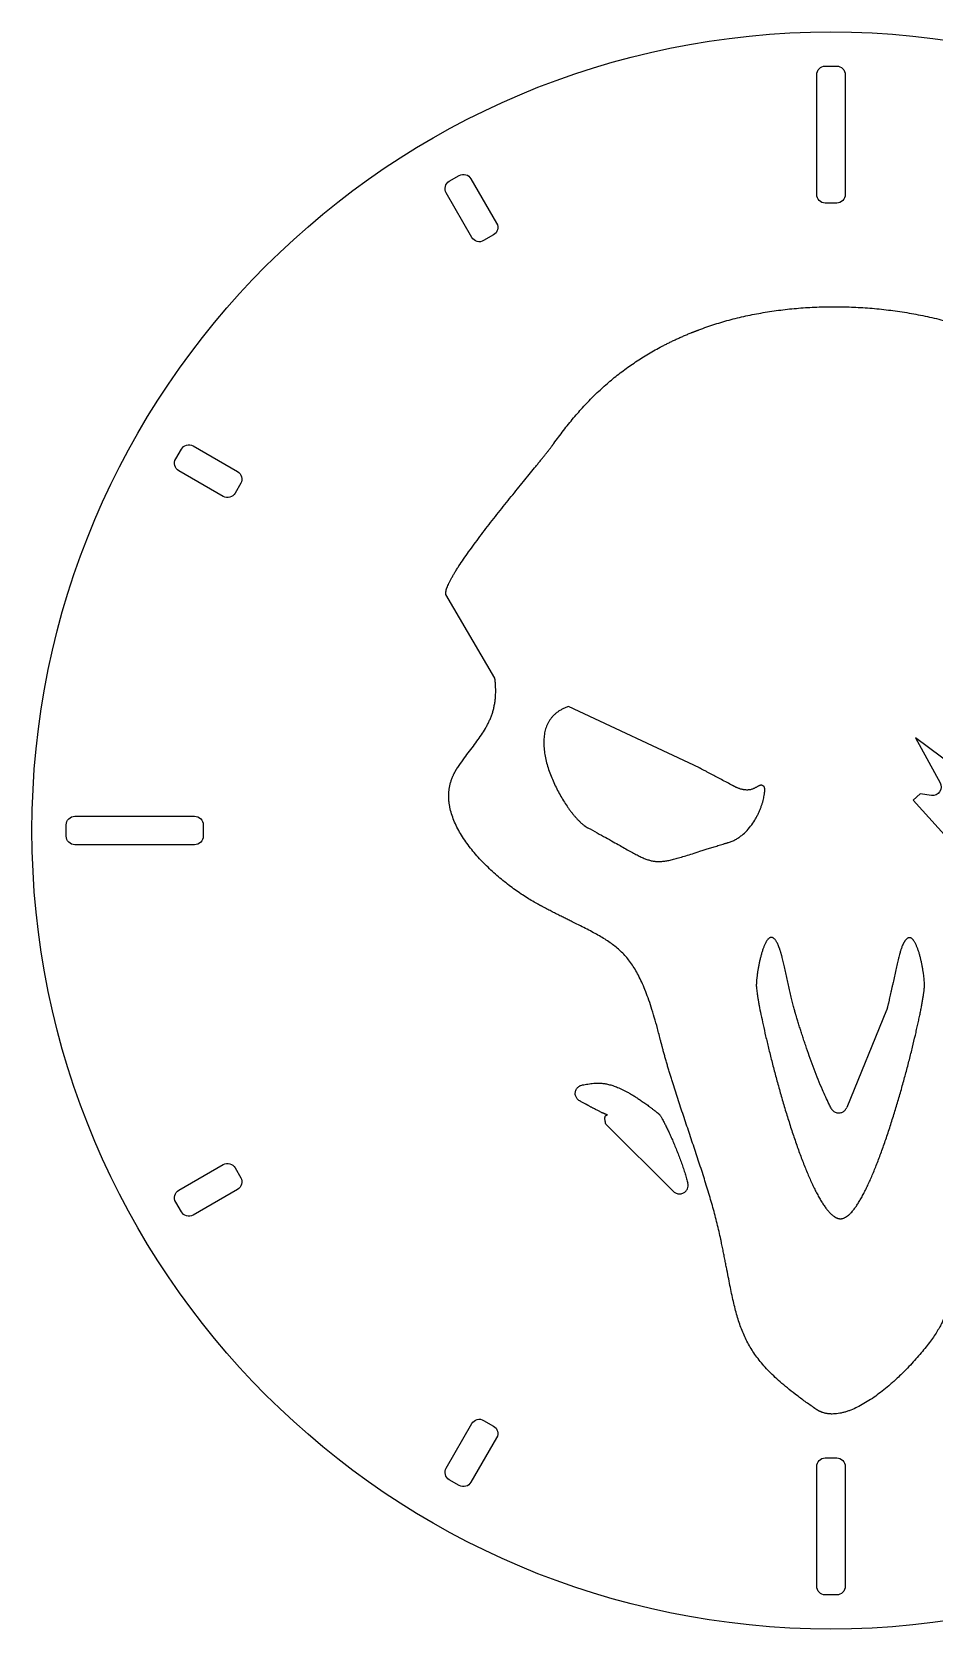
# Model space of a CAD drawing. Header units: millimetres. Extents: x -140 to 140, y -140 to 140.
# Drawn here: x -140 to 18.1, y -140 to 140 of the extents above; entities that cross this region are included whole.
import ezdxf

# ---------------------------------------------------------------- set-up
doc = ezdxf.new("R2010")
doc.units = ezdxf.units.MM

msp = doc.modelspace()

# ---------------------------------------------------------------- linework, layer by layer
for p, q in [((-58.89, 26.73), (-67.49, 41.35)), ((-23.03, 10.97), (-46.01, 21.72)), ((9.75, -31.48), (2.75, -48.58)), ((-27.59, -63.28), (-39.43, -51.5))]:
    msp.add_line(p, q)
for points in [[(-2.5, 132.5, -0.414214), (-1, 134), (1, 134, -0.414214), (2.5, 132.5), (2.5, 111.5, -0.414214), (1, 110), (-1, 110, -0.414214), (-2.5, 111.5)], [(-65.13, 114.82, -0.414214), (-63.08, 114.27), (-58.58, 106.47, -0.414214), (-59.13, 104.42), (-60.87, 103.42, -0.414214), (-62.92, 103.97), (-67.42, 111.77, -0.414214), (-66.87, 113.82)], [(-104.42, 59.13, -0.414214), (-106.47, 58.58), (-114.27, 63.08, -0.414214), (-114.82, 65.13), (-113.82, 66.87, -0.414214), (-111.77, 67.42), (-103.97, 62.92, -0.414214), (-103.42, 60.87)], [(-111.5, 2.5, -0.414214), (-110, 1), (-110, -1, -0.414214), (-111.5, -2.5), (-132.5, -2.5, -0.414214), (-134, -1), (-134, 1, -0.414214), (-132.5, 2.5)], [(-114.82, -65.13, -0.414214), (-114.27, -63.08), (-106.47, -58.58, -0.414214), (-104.42, -59.13), (-103.42, -60.87, -0.414214), (-103.97, -62.92), (-111.77, -67.42, -0.414214), (-113.82, -66.87)], [(-66.87, -113.82, -0.414214), (-67.42, -111.77), (-62.92, -103.97, -0.414214), (-60.87, -103.42), (-59.13, -104.42, -0.414214), (-58.58, -106.47), (-63.08, -114.27, -0.414214), (-65.13, -114.82)], [(1, -110, -0.414214), (2.5, -111.5), (2.5, -132.5, -0.414214), (1, -134), (-1, -134, -0.414214), (-2.5, -132.5), (-2.5, -111.5, -0.414214), (-1, -110)]]:
    msp.add_lwpolyline(points, format="xyb", close=True)
msp.add_lwpolyline([(23.95, 9.46), (14.79, 16.25), (19.12, 8.37, -0.616612), (17.6, 6.16), (15.62, 6.43), (14.38, 5.29), (29.75, -11.69), (30.69, -10.84)], format="xyb")
msp.add_circle((0, 0), 140)
for points, knots in [([(-23.14, 87.78), (-22.22, 88.12), (-20.36, 88.78), (-17.49, 89.61), (-14.54, 90.31), (-11.51, 90.88), (-8.41, 91.32), (-5.27, 91.63), (-2.07, 91.81), (1.15, 91.85), (4.39, 91.76), (7.63, 91.53), (10.87, 91.17), (14.1, 90.67), (17.29, 90.03), (20.45, 89.26), (23.55, 88.34), (26.59, 87.29), (29.07, 86.29), (31, 85.43), (32.43, 84.74), (33.83, 84.02), (35.2, 83.26), (36.55, 82.47), (37.87, 81.65), (39.16, 80.78), (40.2, 80.03), (41.02, 79.41), (41.63, 78.94), (42.23, 78.46), (42.82, 77.97), (43.4, 77.47), (43.87, 77.05), (44.25, 76.7), (44.53, 76.44), (44.8, 76.18), (45.08, 75.92), (45.35, 75.65), (45.62, 75.38), (45.84, 75.15), (46.02, 74.97), (46.15, 74.83), (46.28, 74.7), (46.41, 74.56), (46.52, 74.44), (46.6, 74.35), (46.67, 74.28), (46.73, 74.21), (46.8, 74.14), (46.86, 74.07), (46.91, 74.01), (46.96, 73.96), (46.99, 73.93), (47.02, 73.89), (47.05, 73.86), (47.08, 73.83), (47.1, 73.81), (47.12, 73.79), (47.13, 73.77), (47.14, 73.76), (47.15, 73.75), (47.15, 73.74), (47.16, 73.74), (47.17, 73.73), (47.17, 73.73), (47.17, 73.72), (47.17, 73.72), (47.18, 73.72), (47.18, 73.72), (47.18, 73.72), (47.18, 73.72), (47.18, 73.72)], [-7.561622, -7.561622, -7.561622, -7.561622, -7.268916, -6.97054, -6.666881, -6.358397, -6.045606, -5.729066, -5.409366, -5.087115, -4.762931, -4.437429, -4.111219, -3.784889, -3.458999, -3.13407, -2.810576, -2.488927, -2.169462, -2.010617, -1.852403, -1.694836, -1.537923, -1.381665, -1.226051, -1.071064, -0.916677, -0.839695, -0.762847, -0.686127, -0.609529, -0.533044, -0.456664, -0.41851, -0.380378, -0.342268, -0.304178, -0.266106, -0.228052, -0.190013, -0.171, -0.151989, -0.132981, -0.113977, -0.094975, -0.085475, -0.075976, -0.066477, -0.056979, -0.047481, -0.037984, -0.033235, -0.028487, -0.023739, -0.018991, -0.014243, -0.011869, -0.009495, -0.007121, -0.005934, -0.004747, -0.00356, -0.002373, -0.00178, -0.001186, -0.00089, -0.000593, -0.000296, -0.000148, -0.000074, 0, 0, 0, 0]), ([(-48.58, 67.83), (-48.01, 68.6), (-46.9, 70.13), (-45.13, 72.32), (-43.31, 74.38), (-41.44, 76.31), (-39.49, 78.13), (-37.8, 79.55), (-36.4, 80.62), (-35.33, 81.4), (-34.24, 82.15), (-33.12, 82.88), (-31.98, 83.58), (-30.81, 84.25), (-29.81, 84.79), (-28.99, 85.21), (-28.38, 85.52), (-27.75, 85.82), (-27.11, 86.12), (-26.58, 86.36), (-26.15, 86.55), (-25.82, 86.7), (-25.49, 86.84), (-25.16, 86.98), (-24.83, 87.12), (-24.55, 87.23), (-24.33, 87.32), (-24.16, 87.39), (-23.99, 87.45), (-23.85, 87.51), (-23.74, 87.55), (-23.65, 87.59), (-23.56, 87.62), (-23.48, 87.65), (-23.41, 87.68), (-23.35, 87.7), (-23.31, 87.72), (-23.27, 87.73), (-23.24, 87.74), (-23.22, 87.75), (-23.2, 87.76), (-23.18, 87.77), (-23.17, 87.77), (-23.16, 87.78), (-23.15, 87.78), (-23.15, 87.78), (-23.14, 87.78), (-23.14, 87.78), (-23.14, 87.78), (-23.14, 87.78), (-23.14, 87.78)], [-3.285808, -3.285808, -3.285808, -3.285808, -2.997698, -2.717354, -2.443394, -2.174339, -1.908629, -1.644625, -1.512722, -1.380607, -1.248061, -1.114867, -0.980805, -0.845658, -0.709209, -0.640428, -0.571241, -0.501621, -0.431543, -0.36098, -0.325509, -0.289907, -0.25417, -0.218297, -0.182283, -0.146126, -0.127993, -0.109822, -0.091614, -0.073369, -0.064232, -0.055085, -0.045928, -0.036762, -0.027586, -0.022995, -0.018401, -0.013804, -0.011505, -0.009205, -0.006905, -0.004604, -0.003453, -0.002302, -0.001727, -0.001151, -0.000575, -0.000288, -0.000144, 0, 0, 0, 0]), ([(-67.49, 41.35), (-67.5, 41.43), (-67.51, 41.56), (-67.49, 41.73), (-67.46, 41.93), (-67.4, 42.2), (-67.28, 42.55), (-67.13, 42.94), (-66.94, 43.35), (-66.72, 43.79), (-66.47, 44.26), (-66.19, 44.76), (-65.88, 45.28), (-65.54, 45.83), (-65.04, 46.61), (-64.36, 47.62), (-63.47, 48.88), (-62.52, 50.19), (-61.5, 51.55), (-60.45, 52.94), (-59.36, 54.34), (-58.25, 55.74), (-57.14, 57.14), (-56.03, 58.52), (-54.95, 59.86), (-53.9, 61.15), (-52.9, 62.38), (-52.1, 63.36), (-51.5, 64.11), (-51.07, 64.64), (-50.67, 65.14), (-50.29, 65.61), (-49.93, 66.06), (-49.65, 66.41), (-49.44, 66.68), (-49.3, 66.87), (-49.16, 67.05), (-49.03, 67.22), (-48.92, 67.36), (-48.84, 67.47), (-48.79, 67.54), (-48.74, 67.61), (-48.7, 67.66), (-48.68, 67.69), (-48.65, 67.73), (-48.63, 67.75), (-48.62, 67.78), (-48.61, 67.79), (-48.6, 67.8), (-48.59, 67.81), (-48.59, 67.82), (-48.58, 67.82), (-48.58, 67.83), (-48.58, 67.83), (-48.58, 67.83)], [-3.273264, -3.273264, -3.273264, -3.273264, -3.249139, -3.235612, -3.221047, -3.188695, -3.151961, -3.110857, -3.065469, -3.015926, -2.962386, -2.905025, -2.844033, -2.779607, -2.711953, -2.567804, -2.413302, -2.250201, -2.080278, -1.905329, -1.727155, -1.54757, -1.368388, -1.191432, -1.018523, -0.851486, -0.69215, -0.542339, -0.471577, -0.403881, -0.33948, -0.278602, -0.221473, -0.168322, -0.143309, -0.119374, -0.096548, -0.074856, -0.054328, -0.044509, -0.034991, -0.025778, -0.021286, -0.016872, -0.012536, -0.008279, -0.006179, -0.0041, -0.003067, -0.00204, -0.001017, -0.000508, -0.000254, 0, 0, 0, 0]), ([(-65.4, 11.06), (-65.09, 11.51), (-64.49, 12.38), (-63.56, 13.62), (-62.67, 14.79), (-61.84, 15.92), (-61.06, 17.03), (-60.49, 17.97), (-60.08, 18.75), (-59.8, 19.34), (-59.54, 19.94), (-59.32, 20.57), (-59.13, 21.22), (-58.98, 21.9), (-58.88, 22.49), (-58.82, 22.97), (-58.79, 23.35), (-58.76, 23.73), (-58.75, 24.13), (-58.74, 24.46), (-58.75, 24.74), (-58.75, 24.95), (-58.76, 25.16), (-58.77, 25.37), (-58.78, 25.59), (-58.79, 25.78), (-58.81, 25.92), (-58.81, 26.04), (-58.82, 26.15), (-58.83, 26.24), (-58.84, 26.32), (-58.85, 26.38), (-58.85, 26.44), (-58.86, 26.49), (-58.87, 26.54), (-58.87, 26.58), (-58.87, 26.61), (-58.88, 26.63), (-58.88, 26.65), (-58.88, 26.67), (-58.88, 26.68), (-58.88, 26.69), (-58.88, 26.7), (-58.89, 26.71), (-58.89, 26.72), (-58.89, 26.72), (-58.89, 26.72), (-58.89, 26.72), (-58.89, 26.73), (-58.89, 26.73), (-58.89, 26.73)], [-1.754839, -1.754839, -1.754839, -1.754839, -1.591482, -1.437256, -1.290802, -1.150834, -1.015962, -0.884499, -0.819369, -0.754214, -0.688657, -0.622274, -0.554602, -0.485139, -0.413355, -0.376417, -0.338691, -0.300106, -0.260591, -0.220075, -0.199419, -0.178486, -0.157267, -0.135754, -0.113938, -0.091809, -0.080625, -0.069359, -0.058012, -0.04658, -0.040833, -0.035065, -0.029275, -0.023463, -0.01763, -0.014706, -0.011776, -0.00884, -0.00737, -0.005899, -0.004426, -0.002952, -0.002215, -0.001477, -0.001108, -0.000738, -0.000369, -0.000185, -0.000092, 0, 0, 0, 0]), ([(-46.01, 21.72), (-46.2, 21.65), (-46.58, 21.52), (-47.11, 21.26), (-47.6, 20.99), (-48.04, 20.68), (-48.44, 20.34), (-48.8, 19.98), (-49.12, 19.59), (-49.39, 19.18), (-49.63, 18.75), (-49.83, 18.3), (-50, 17.83), (-50.17, 17.18), (-50.3, 16.32), (-50.34, 15.24), (-50.27, 14.14), (-50.09, 13), (-49.83, 11.85), (-49.48, 10.69), (-49.06, 9.54), (-48.58, 8.41), (-48.05, 7.3), (-47.48, 6.24), (-46.88, 5.22), (-46.36, 4.42), (-45.94, 3.81), (-45.62, 3.38), (-45.3, 2.97), (-44.99, 2.59), (-44.67, 2.23), (-44.41, 1.94), (-44.2, 1.73), (-44.05, 1.58), (-43.9, 1.43), (-43.75, 1.3), (-43.61, 1.17), (-43.46, 1.05), (-43.34, 0.95), (-43.25, 0.88), (-43.18, 0.83), (-43.11, 0.78), (-43.04, 0.73), (-42.97, 0.68), (-42.92, 0.65), (-42.87, 0.62), (-42.84, 0.6), (-42.81, 0.58), (-42.78, 0.56), (-42.76, 0.55), (-42.74, 0.54), (-42.72, 0.53), (-42.71, 0.52), (-42.69, 0.51), (-42.68, 0.51), (-42.68, 0.5), (-42.67, 0.5), (-42.66, 0.5), (-42.66, 0.49), (-42.65, 0.49), (-42.65, 0.49), (-42.65, 0.49), (-42.65, 0.49), (-42.64, 0.49), (-42.64, 0.49), (-42.64, 0.49), (-42.64, 0.49)], [-2.553449, -2.553449, -2.553449, -2.553449, -2.491688, -2.433032, -2.377045, -2.323277, -2.27128, -2.220614, -2.170856, -2.121613, -2.072532, -2.023302, -1.973662, -1.923398, -1.820442, -1.713557, -1.602516, -1.48753, -1.369134, -1.248097, -1.125356, -1.001969, -0.879083, -0.757906, -0.639688, -0.525706, -0.470702, -0.417237, -0.365473, -0.315565, -0.267667, -0.22193, -0.199915, -0.178494, -0.157682, -0.137496, -0.117949, -0.099057, -0.080831, -0.071972, -0.063282, -0.054765, -0.04642, -0.038248, -0.03025, -0.026316, -0.022426, -0.018579, -0.014776, -0.012891, -0.011017, -0.009154, -0.007301, -0.00546, -0.004543, -0.003629, -0.002718, -0.001809, -0.001356, -0.000903, -0.000677, -0.000451, -0.000226, -0.000113, -0.000057, 0, 0, 0, 0]), ([(-51.32, -12.94), (-51.64, -12.77), (-52.29, -12.4), (-53.28, -11.8), (-54.3, -11.13), (-55.35, -10.4), (-56.41, -9.62), (-57.48, -8.77), (-58.54, -7.88), (-59.58, -6.94), (-60.6, -5.96), (-61.58, -4.95), (-62.51, -3.89), (-63.38, -2.81), (-64.18, -1.7), (-64.91, -0.57), (-65.54, 0.58), (-66.07, 1.74), (-66.5, 2.91), (-66.75, 3.9), (-66.88, 4.69), (-66.95, 5.28), (-66.97, 5.87), (-66.97, 6.46), (-66.92, 7.05), (-66.85, 7.54), (-66.77, 7.93), (-66.7, 8.22), (-66.62, 8.51), (-66.53, 8.79), (-66.43, 9.08), (-66.32, 9.37), (-66.21, 9.61), (-66.13, 9.8), (-66.06, 9.94), (-65.99, 10.08), (-65.91, 10.22), (-65.85, 10.34), (-65.79, 10.43), (-65.75, 10.5), (-65.71, 10.57), (-65.67, 10.64), (-65.63, 10.71), (-65.59, 10.77), (-65.56, 10.82), (-65.54, 10.85), (-65.51, 10.89), (-65.5, 10.92), (-65.48, 10.94), (-65.47, 10.96), (-65.46, 10.98), (-65.45, 10.99), (-65.44, 11.01), (-65.43, 11.02), (-65.42, 11.03), (-65.42, 11.04), (-65.41, 11.04), (-65.41, 11.05), (-65.41, 11.05), (-65.41, 11.05), (-65.4, 11.06), (-65.4, 11.06), (-65.4, 11.06), (-65.4, 11.06), (-65.4, 11.06), (-65.4, 11.06), (-65.4, 11.06), (-65.4, 11.06), (-65.4, 11.06)], [-3.090671, -3.090671, -3.090671, -3.090671, -2.982318, -2.86643, -2.743996, -2.616003, -2.48343, -2.347246, -2.208398, -2.067808, -1.926368, -1.784926, -1.64428, -1.505159, -1.368207, -1.233961, -1.102817, -0.974993, -0.850483, -0.728996, -0.669182, -0.609856, -0.550878, -0.49208, -0.433269, -0.374224, -0.344534, -0.314693, -0.284666, -0.254418, -0.223913, -0.193115, -0.161985, -0.146283, -0.130484, -0.114583, -0.098575, -0.082454, -0.074351, -0.066217, -0.058053, -0.049858, -0.041631, -0.033372, -0.02923, -0.02508, -0.020921, -0.016754, -0.014667, -0.012579, -0.010488, -0.008394, -0.006299, -0.005251, -0.004201, -0.003152, -0.002627, -0.002102, -0.001576, -0.001051, -0.000788, -0.000526, -0.000394, -0.000263, -0.000131, -0.000068, -0.000039, 0, 0, 0, 0]), ([(-17.24, 7.88), (-17.56, 8.06), (-18.2, 8.41), (-19.17, 8.92), (-19.97, 9.34), (-20.62, 9.68), (-21.1, 9.93), (-21.5, 10.15), (-21.82, 10.32), (-22.07, 10.44), (-22.31, 10.57), (-22.51, 10.68), (-22.67, 10.77), (-22.77, 10.82), (-22.85, 10.87), (-22.91, 10.9), (-22.96, 10.93), (-23, 10.95), (-23.02, 10.96), (-23.03, 10.96), (-23.03, 10.97)], [-0.6561684, -0.6561684, -0.6561684, -0.6561684, -0.5462727, -0.437, -0.3280384, -0.2735797, -0.219086, -0.1645196, -0.1371973, -0.1098425, -0.0824503, -0.0550159, -0.0412812, -0.0275341, -0.0206557, -0.0137739, -0.0068887, -0.0034448, -0.0017225, 0, 0, 0, 0]), ([(-17.94, -2.09), (-17.73, -2.02), (-17.31, -1.88), (-16.72, -1.59), (-16.16, -1.25), (-15.46, -0.74), (-14.68, -0.01), (-13.87, 0.99), (-13.3, 1.88), (-12.91, 2.61), (-12.65, 3.16), (-12.41, 3.7), (-12.21, 4.23), (-12.04, 4.74), (-11.9, 5.23), (-11.78, 5.69), (-11.71, 6.06), (-11.66, 6.34), (-11.64, 6.53), (-11.62, 6.71), (-11.6, 6.88), (-11.6, 7.03), (-11.6, 7.17), (-11.6, 7.28), (-11.61, 7.36), (-11.62, 7.42), (-11.63, 7.47), (-11.64, 7.52), (-11.65, 7.56), (-11.66, 7.59), (-11.67, 7.62), (-11.68, 7.63), (-11.69, 7.65), (-11.7, 7.66), (-11.7, 7.67), (-11.71, 7.68), (-11.71, 7.69), (-11.72, 7.69), (-11.72, 7.7), (-11.72, 7.7), (-11.73, 7.7), (-11.73, 7.71), (-11.73, 7.71), (-11.73, 7.71), (-11.73, 7.71), (-11.74, 7.71), (-11.74, 7.71), (-11.74, 7.71), (-11.74, 7.71), (-11.74, 7.71), (-11.74, 7.71), (-11.74, 7.71)], [-1.242402, -1.242402, -1.242402, -1.242402, -1.175625, -1.109931, -1.044886, -0.980185, -0.851308, -0.723022, -0.59655, -0.534631, -0.474044, -0.415161, -0.358381, -0.304124, -0.252825, -0.204933, -0.160902, -0.140475, -0.121182, -0.103079, -0.086218, -0.070651, -0.056424, -0.043576, -0.037678, -0.032134, -0.026946, -0.022112, -0.017627, -0.013487, -0.011541, -0.009676, -0.00789, -0.006178, -0.00535, -0.004539, -0.003744, -0.002966, -0.002203, -0.001827, -0.001455, -0.001086, -0.000721, -0.00054, -0.000359, -0.000269, -0.000179, -0.000089, -0.000045, -0.000022, 0, 0, 0, 0]), ([(-11.74, 7.71), (-11.78, 7.75), (-11.86, 7.82), (-12, 7.89), (-12.13, 7.93), (-12.26, 7.93), (-12.4, 7.91), (-12.53, 7.87), (-12.66, 7.81), (-12.81, 7.73), (-12.96, 7.65), (-13.12, 7.56), (-13.28, 7.47), (-13.47, 7.38), (-13.66, 7.29), (-13.88, 7.22), (-14.11, 7.15), (-14.36, 7.11), (-14.63, 7.09), (-14.93, 7.1), (-15.19, 7.12), (-15.41, 7.16), (-15.58, 7.2), (-15.76, 7.25), (-15.95, 7.3), (-16.15, 7.37), (-16.32, 7.44), (-16.45, 7.49), (-16.56, 7.54), (-16.67, 7.59), (-16.76, 7.63), (-16.83, 7.67), (-16.89, 7.7), (-16.95, 7.73), (-17, 7.75), (-17.03, 7.77), (-17.06, 7.79), (-17.09, 7.8), (-17.12, 7.82), (-17.15, 7.83), (-17.17, 7.84), (-17.18, 7.85), (-17.19, 7.86), (-17.2, 7.86), (-17.21, 7.87), (-17.22, 7.87), (-17.22, 7.87), (-17.23, 7.88), (-17.23, 7.88), (-17.23, 7.88), (-17.24, 7.88), (-17.24, 7.88), (-17.24, 7.88), (-17.24, 7.88), (-17.24, 7.88), (-17.24, 7.88)], [-0.587988, -0.587988, -0.587988, -0.587988, -0.5707538, -0.5559056, -0.5425126, -0.5296469, -0.5165382, -0.5026706, -0.4877697, -0.4717317, -0.4545516, -0.4362696, -0.4169317, -0.3965624, -0.3751434, -0.3525965, -0.3287735, -0.3034497, -0.2763255, -0.2470339, -0.2151529, -0.198094, -0.1802121, -0.1614453, -0.1417312, -0.1210065, -0.0992078, -0.0878854, -0.0762707, -0.0643557, -0.0521326, -0.0459029, -0.0395933, -0.0332026, -0.02673, -0.0234626, -0.0201744, -0.0168651, -0.0135348, -0.0101833, -0.0084995, -0.0068104, -0.0051159, -0.0042666, -0.003416, -0.002564, -0.0017107, -0.0012835, -0.000856, -0.0006421, -0.0004282, -0.0002141, -0.0001071, -0.0000542, 0, 0, 0, 0]), ([(-42.64, 0.49), (-42.08, 0.19), (-41.02, -0.38), (-39.52, -1.2), (-38.19, -1.94), (-37.01, -2.61), (-35.96, -3.21), (-35.03, -3.73), (-34.2, -4.18), (-33.45, -4.56), (-32.76, -4.88), (-32.11, -5.12), (-31.49, -5.3), (-30.88, -5.4), (-30.26, -5.45), (-29.61, -5.43), (-28.92, -5.34), (-28.17, -5.2), (-27.35, -4.99), (-26.42, -4.73), (-25.39, -4.42), (-24.22, -4.05), (-23.16, -3.71), (-22.22, -3.41), (-21.46, -3.17), (-20.65, -2.92), (-19.95, -2.7), (-19.36, -2.52), (-18.98, -2.4), (-18.67, -2.3), (-18.43, -2.23), (-18.23, -2.17), (-18.09, -2.13), (-18.01, -2.1), (-17.96, -2.09), (-17.94, -2.09)], [-2.662055, -2.662055, -2.662055, -2.662055, -2.471399, -2.300885, -2.148881, -2.013769, -1.893941, -1.787791, -1.693694, -1.609981, -1.534895, -1.466543, -1.402847, -1.341536, -1.2802, -1.216407, -1.147823, -1.072285, -0.987812, -0.892562, -0.784797, -0.662834, -0.525018, -0.449651, -0.369705, -0.284974, -0.195251, -0.148452, -0.100328, -0.075761, -0.050853, -0.0256, -0.012844, -0.006433, 0, 0, 0, 0]), ([(-29.85, -36.84), (-30.03, -36.12), (-30.38, -34.75), (-30.93, -32.79), (-31.48, -31), (-32.02, -29.39), (-32.57, -27.93), (-33.13, -26.61), (-33.71, -25.41), (-34.31, -24.34), (-34.94, -23.37), (-35.6, -22.49), (-36.3, -21.69), (-37.05, -20.96), (-37.84, -20.29), (-38.69, -19.66), (-39.6, -19.06), (-40.58, -18.47), (-41.62, -17.9), (-42.74, -17.31), (-43.94, -16.7), (-45, -16.18), (-45.89, -15.74), (-46.59, -15.39), (-47.31, -15.03), (-47.93, -14.71), (-48.44, -14.45), (-48.83, -14.25), (-49.23, -14.05), (-49.64, -13.84), (-49.98, -13.66), (-50.25, -13.51), (-50.47, -13.4), (-50.64, -13.31), (-50.78, -13.23), (-50.89, -13.17), (-51, -13.12), (-51.09, -13.07), (-51.16, -13.03), (-51.2, -13), (-51.24, -12.99), (-51.27, -12.97), (-51.29, -12.96), (-51.31, -12.95), (-51.32, -12.94), (-51.32, -12.94), (-51.32, -12.94)], [-3.408103, -3.408103, -3.408103, -3.408103, -3.186098, -2.98289, -2.797042, -2.627073, -2.471455, -2.328595, -2.196828, -2.074411, -1.959523, -1.850288, -1.7448, -1.641174, -1.537596, -1.432369, -1.323934, -1.210875, -1.091905, -0.965838, -0.831564, -0.688011, -0.612428, -0.534133, -0.452994, -0.368881, -0.325667, -0.28166, -0.236842, -0.191196, -0.144707, -0.12114, -0.097355, -0.073351, -0.061266, -0.049126, -0.036929, -0.024676, -0.018528, -0.012366, -0.00928, -0.00619, -0.003097, -0.001549, -0.000774, 0, 0, 0, 0]), ([(-9.12, -20.41), (-9.16, -20.3), (-9.25, -20.08), (-9.39, -19.79), (-9.52, -19.54), (-9.66, -19.32), (-9.79, -19.14), (-9.92, -19), (-10.05, -18.88), (-10.18, -18.81), (-10.32, -18.76), (-10.44, -18.74), (-10.57, -18.76), (-10.7, -18.8), (-10.82, -18.87), (-10.94, -18.97), (-11.05, -19.08), (-11.16, -19.22), (-11.28, -19.38), (-11.38, -19.56), (-11.49, -19.76), (-11.63, -20.05), (-11.8, -20.45), (-11.98, -20.97), (-12.16, -21.54), (-12.32, -22.13), (-12.47, -22.74), (-12.6, -23.36), (-12.7, -23.88), (-12.77, -24.29), (-12.82, -24.59), (-12.87, -24.89), (-12.91, -25.18), (-12.94, -25.46), (-12.98, -25.73), (-13.01, -25.99), (-13.03, -26.2), (-13.04, -26.36), (-13.05, -26.47), (-13.06, -26.59), (-13.06, -26.69), (-13.07, -26.8), (-13.07, -26.9), (-13.08, -26.98), (-13.08, -27.04), (-13.08, -27.08), (-13.08, -27.13), (-13.08, -27.17), (-13.08, -27.21), (-13.08, -27.24), (-13.08, -27.27), (-13.08, -27.29), (-13.08, -27.31), (-13.08, -27.32), (-13.08, -27.33), (-13.08, -27.34), (-13.07, -27.35), (-13.07, -27.36), (-13.07, -27.37), (-13.07, -27.37), (-13.07, -27.38), (-13.07, -27.38), (-13.07, -27.38), (-13.07, -27.39), (-13.07, -27.39), (-13.07, -27.39), (-13.07, -27.39), (-13.07, -27.39), (-13.07, -27.39), (-13.07, -27.39), (-13.07, -27.39), (-13.07, -27.4), (-13.07, -27.4), (-13.07, -27.4), (-13.07, -27.4)], [-1.159295, -1.159295, -1.159295, -1.159295, -1.123194, -1.090863, -1.062103, -1.036697, -1.014396, -0.994908, -0.977879, -0.962868, -0.949337, -0.936655, -0.924157, -0.911241, -0.897436, -0.882422, -0.866011, -0.848109, -0.82869, -0.807773, -0.785406, -0.76166, -0.710388, -0.654742, -0.595612, -0.533948, -0.470729, -0.406959, -0.343654, -0.312495, -0.281839, -0.251813, -0.222547, -0.19417, -0.166812, -0.140602, -0.115668, -0.103721, -0.09214, -0.080943, -0.070146, -0.059763, -0.049811, -0.040305, -0.035725, -0.031261, -0.026917, -0.022694, -0.018594, -0.014619, -0.012678, -0.01077, -0.008893, -0.007049, -0.006139, -0.005238, -0.004344, -0.003459, -0.002582, -0.002146, -0.001713, -0.001281, -0.001067, -0.000852, -0.000638, -0.000425, -0.000319, -0.000212, -0.000159, -0.000106, -0.000053, -0.000026, -0.000007, 0, 0, 0, 0]), ([(16.38, -27.31), (16.38, -27.26), (16.38, -27.15), (16.38, -26.92), (16.37, -26.58), (16.33, -26.13), (16.28, -25.63), (16.21, -25.09), (16.12, -24.52), (16.02, -23.93), (15.9, -23.33), (15.77, -22.72), (15.63, -22.13), (15.47, -21.56), (15.3, -21.01), (15.11, -20.5), (14.95, -20.11), (14.81, -19.82), (14.71, -19.63), (14.6, -19.45), (14.49, -19.29), (14.38, -19.15), (14.27, -19.03), (14.15, -18.94), (14.03, -18.86), (13.91, -18.81), (13.79, -18.79), (13.66, -18.79), (13.53, -18.82), (13.41, -18.89), (13.28, -18.98), (13.17, -19.08), (13.09, -19.18), (13.02, -19.26), (12.96, -19.35), (12.89, -19.45), (12.84, -19.54), (12.79, -19.61), (12.76, -19.67), (12.73, -19.74), (12.69, -19.8), (12.66, -19.87), (12.63, -19.92), (12.61, -19.97), (12.59, -20.01), (12.57, -20.04), (12.56, -20.07), (12.55, -20.1), (12.54, -20.12), (12.53, -20.14), (12.53, -20.15), (12.52, -20.17), (12.52, -20.18), (12.51, -20.19), (12.51, -20.2), (12.5, -20.2), (12.5, -20.21), (12.5, -20.21), (12.5, -20.22), (12.5, -20.22), (12.49, -20.22), (12.49, -20.23), (12.49, -20.23), (12.49, -20.23), (12.49, -20.23), (12.49, -20.23), (12.49, -20.23), (12.49, -20.23), (12.49, -20.23), (12.49, -20.23)], [-1.125754, -1.125754, -1.125754, -1.125754, -1.11052, -1.093429, -1.054115, -1.008722, -0.958189, -0.903467, -0.84551, -0.785276, -0.723715, -0.661777, -0.600401, -0.540511, -0.483014, -0.428785, -0.378648, -0.355345, -0.333331, -0.312672, -0.293417, -0.275589, -0.259174, -0.244101, -0.230225, -0.217291, -0.204915, -0.192583, -0.179699, -0.165664, -0.149944, -0.13209, -0.122242, -0.111732, -0.100521, -0.088579, -0.075876, -0.069229, -0.062381, -0.05533, -0.048071, -0.040602, -0.032919, -0.028997, -0.025021, -0.02099, -0.016903, -0.014839, -0.012761, -0.01067, -0.008564, -0.007506, -0.006444, -0.005379, -0.00431, -0.003238, -0.0027, -0.002162, -0.001623, -0.001353, -0.001083, -0.000812, -0.000542, -0.000406, -0.000271, -0.000136, -0.000069, -0.00004, 0, 0, 0, 0]), ([(-6.35, -31.63), (-6.39, -31.5), (-6.47, -31.24), (-6.62, -30.67), (-6.81, -29.9), (-7.04, -28.93), (-7.27, -27.9), (-7.5, -26.84), (-7.73, -25.77), (-7.92, -24.88), (-8.08, -24.19), (-8.19, -23.68), (-8.31, -23.19), (-8.43, -22.72), (-8.52, -22.34), (-8.6, -22.05), (-8.66, -21.83), (-8.72, -21.63), (-8.77, -21.43), (-8.83, -21.24), (-8.88, -21.09), (-8.92, -20.97), (-8.95, -20.88), (-8.97, -20.8), (-9, -20.71), (-9.03, -20.65), (-9.05, -20.6), (-9.06, -20.56), (-9.07, -20.52), (-9.08, -20.5), (-9.09, -20.48), (-9.1, -20.46), (-9.1, -20.45), (-9.11, -20.43), (-9.11, -20.43), (-9.11, -20.42), (-9.11, -20.42), (-9.11, -20.41), (-9.12, -20.41), (-9.12, -20.41), (-9.12, -20.41)], [-1.156764, -1.156764, -1.156764, -1.156764, -1.116364, -1.073262, -0.980034, -0.879261, -0.773159, -0.663958, -0.553897, -0.445215, -0.39209, -0.340147, -0.289664, -0.240917, -0.19418, -0.171651, -0.149725, -0.128438, -0.107821, -0.087908, -0.068731, -0.059428, -0.050321, -0.041413, -0.032709, -0.024212, -0.020043, -0.015926, -0.011863, -0.009852, -0.007854, -0.00587, -0.0039, -0.00292, -0.001943, -0.001456, -0.00097, -0.000484, -0.000242, 0, 0, 0, 0]), ([(12.49, -20.23), (12.46, -20.32), (12.38, -20.51), (12.3, -20.75), (12.22, -21), (12.14, -21.25), (12.05, -21.58), (11.95, -21.97), (11.79, -22.58), (11.59, -23.41), (11.35, -24.46), (11.11, -25.56), (10.91, -26.49), (10.75, -27.23), (10.63, -27.78), (10.51, -28.32), (10.4, -28.85), (10.28, -29.35), (10.19, -29.76), (10.11, -30.07), (10.06, -30.3), (10.01, -30.52), (9.95, -30.73), (9.91, -30.89), (9.88, -31.03), (9.85, -31.12), (9.83, -31.2), (9.81, -31.26), (9.8, -31.3), (9.79, -31.35), (9.78, -31.39), (9.77, -31.41), (9.76, -31.43), (9.76, -31.45), (9.76, -31.46), (9.75, -31.47), (9.75, -31.47), (9.75, -31.48), (9.75, -31.48), (9.75, -31.48)], [-1.157952, -1.157952, -1.157952, -1.157952, -1.130015, -1.097645, -1.079899, -1.051451, -1.02094, -0.977313, -0.930655, -0.82973, -0.721148, -0.607918, -0.493059, -0.435963, -0.379593, -0.324328, -0.270544, -0.218619, -0.16893, -0.14504, -0.121851, -0.099407, -0.077756, -0.056944, -0.046867, -0.037016, -0.027399, -0.022679, -0.01802, -0.013422, -0.008885, -0.00664, -0.004411, -0.003302, -0.002198, -0.001097, -0.000548, -0.000274, 0, 0, 0, 0]), ([(-13.07, -27.4), (-13.06, -27.52), (-13.04, -27.79), (-12.99, -28.23), (-12.92, -28.74), (-12.83, -29.32), (-12.72, -29.97), (-12.54, -30.96), (-12.26, -32.33), (-11.88, -34.12), (-11.44, -36.08), (-10.94, -38.19), (-10.38, -40.42), (-9.78, -42.73), (-9.13, -45.1), (-8.45, -47.5), (-7.73, -49.9), (-6.98, -52.27), (-6.21, -54.58), (-5.42, -56.8), (-4.74, -58.58), (-4.19, -59.93), (-3.78, -60.89), (-3.37, -61.81), (-2.96, -62.68), (-2.55, -63.5), (-2.13, -64.26), (-1.73, -64.96), (-1.32, -65.61), (-0.91, -66.18), (-0.57, -66.61), (-0.3, -66.92), (-0.1, -67.13), (0.1, -67.32), (0.29, -67.49), (0.49, -67.63), (0.65, -67.74), (0.79, -67.82), (0.88, -67.87), (0.98, -67.91), (1.07, -67.95), (1.17, -67.99), (1.26, -68.01), (1.34, -68.03), (1.41, -68.04), (1.45, -68.05), (1.5, -68.06), (1.55, -68.06), (1.59, -68.07), (1.63, -68.07), (1.66, -68.07), (1.69, -68.07), (1.71, -68.07), (1.73, -68.07), (1.74, -68.07), (1.76, -68.07), (1.77, -68.07), (1.78, -68.07), (1.79, -68.07), (1.8, -68.07), (1.8, -68.06), (1.81, -68.06), (1.81, -68.06), (1.81, -68.06), (1.82, -68.06), (1.82, -68.06), (1.82, -68.06), (1.82, -68.06), (1.82, -68.06), (1.82, -68.06), (1.82, -68.06), (1.82, -68.06), (1.82, -68.06), (1.82, -68.06), (1.82, -68.06)], [-4.432388, -4.432388, -4.432388, -4.432388, -4.395733, -4.351242, -4.299251, -4.240108, -4.174172, -4.101803, -3.939221, -3.755283, -3.55292, -3.335068, -3.104662, -2.864633, -2.61791, -2.367412, -2.116052, -1.866725, -1.622309, -1.385655, -1.159576, -1.051362, -0.946818, -0.846272, -0.750045, -0.658446, -0.571767, -0.49028, -0.414225, -0.343802, -0.279149, -0.249, -0.220302, -0.193037, -0.167176, -0.142675, -0.119468, -0.10832, -0.097459, -0.08687, -0.076534, -0.066431, -0.056538, -0.046829, -0.042035, -0.037277, -0.03255, -0.027851, -0.023176, -0.01852, -0.016198, -0.013879, -0.011563, -0.009248, -0.008092, -0.006936, -0.005779, -0.004624, -0.003468, -0.00289, -0.002312, -0.001734, -0.001445, -0.001156, -0.000867, -0.000578, -0.000433, -0.000289, -0.000217, -0.000144, -0.000072, -0.000036, -0.000018, 0, 0, 0, 0]), ([(1.82, -68.06), (1.88, -68.05), (2, -68.04), (2.18, -67.98), (2.37, -67.91), (2.62, -67.78), (2.86, -67.62), (3.11, -67.42), (3.29, -67.24), (3.52, -67.02), (3.78, -66.73), (4.1, -66.32), (4.46, -65.82), (4.85, -65.21), (5.25, -64.55), (5.65, -63.82), (6.05, -63.04), (6.45, -62.21), (6.85, -61.33), (7.39, -60.08), (8.07, -58.42), (8.85, -56.33), (9.63, -54.13), (10.39, -51.85), (11.12, -49.52), (11.83, -47.16), (12.5, -44.8), (13.14, -42.48), (13.74, -40.21), (14.28, -38.02), (14.7, -36.27), (15.01, -34.92), (15.22, -33.97), (15.42, -33.07), (15.6, -32.2), (15.76, -31.39), (15.91, -30.63), (16.01, -30.02), (16.09, -29.57), (16.14, -29.25), (16.19, -28.95), (16.23, -28.67), (16.27, -28.4), (16.3, -28.19), (16.32, -28.02), (16.33, -27.91), (16.34, -27.8), (16.35, -27.71), (16.36, -27.64), (16.36, -27.59), (16.36, -27.54), (16.37, -27.49), (16.37, -27.45), (16.37, -27.42), (16.37, -27.4), (16.37, -27.38), (16.38, -27.36), (16.38, -27.35), (16.38, -27.34), (16.38, -27.33), (16.38, -27.32), (16.38, -27.32), (16.38, -27.32), (16.38, -27.31), (16.38, -27.31), (16.38, -27.31)], [-4.405822, -4.405822, -4.405822, -4.405822, -4.387886, -4.369291, -4.349835, -4.329357, -4.284881, -4.26069, -4.235131, -4.208174, -4.16508, -4.118774, -4.05208, -3.979832, -3.902214, -3.819448, -3.731787, -3.639505, -3.542893, -3.44225, -3.230126, -3.005679, -2.771534, -2.530359, -2.284854, -2.037741, -1.791755, -1.549643, -1.314161, -1.088069, -0.87413, -0.772581, -0.675108, -0.582055, -0.493767, -0.410589, -0.332865, -0.260937, -0.227252, -0.195145, -0.164656, -0.135827, -0.108701, -0.083317, -0.071291, -0.059716, -0.048597, -0.037938, -0.032783, -0.027745, -0.022824, -0.018021, -0.013336, -0.011039, -0.008771, -0.006533, -0.004325, -0.003233, -0.002148, -0.001608, -0.00107, -0.000534, -0.000267, -0.000133, 0, 0, 0, 0]), ([(0.03, -48.7), (-0.1, -48.46), (-0.42, -47.81), (-0.94, -46.73), (-1.57, -45.3), (-2.24, -43.67), (-2.95, -41.84), (-3.63, -40), (-4.17, -38.47), (-4.58, -37.26), (-4.87, -36.37), (-5.15, -35.51), (-5.38, -34.8), (-5.55, -34.25), (-5.68, -33.85), (-5.8, -33.46), (-5.92, -33.07), (-6.02, -32.76), (-6.09, -32.51), (-6.15, -32.33), (-6.19, -32.18), (-6.23, -32.07), (-6.25, -31.98), (-6.28, -31.89), (-6.3, -31.82), (-6.32, -31.76), (-6.33, -31.72), (-6.34, -31.68), (-6.35, -31.66), (-6.35, -31.64), (-6.35, -31.64), (-6.35, -31.63)], [-1.824814, -1.824814, -1.824814, -1.824814, -1.741252, -1.606444, -1.466271, -1.273349, -1.076513, -0.879062, -0.684329, -0.58903, -0.495672, -0.404677, -0.316469, -0.273543, -0.231473, -0.190311, -0.150112, -0.110928, -0.091733, -0.072812, -0.054172, -0.044959, -0.035819, -0.026752, -0.017759, -0.013291, -0.008842, -0.004411, -0.002203, -0.001101, 0, 0, 0, 0]), ([(-19.31, -71.67), (-19.51, -70.75), (-19.93, -68.89), (-20.68, -66.09), (-21.51, -63.23), (-22.42, -60.33), (-23.37, -57.39), (-24.36, -54.43), (-25.19, -51.96), (-25.86, -49.97), (-26.35, -48.49), (-26.84, -47.01), (-27.31, -45.53), (-27.7, -44.3), (-28.01, -43.32), (-28.23, -42.59), (-28.45, -41.86), (-28.67, -41.13), (-28.88, -40.41), (-29.05, -39.81), (-29.18, -39.33), (-29.28, -38.97), (-29.38, -38.61), (-29.46, -38.32), (-29.52, -38.08), (-29.57, -37.9), (-29.62, -37.72), (-29.66, -37.54), (-29.7, -37.4), (-29.73, -37.28), (-29.76, -37.19), (-29.77, -37.12), (-29.79, -37.06), (-29.8, -37.01), (-29.81, -36.97), (-29.82, -36.93), (-29.83, -36.9), (-29.83, -36.88), (-29.84, -36.87), (-29.84, -36.86), (-29.84, -36.85), (-29.84, -36.84), (-29.85, -36.84), (-29.85, -36.84)], [-3.640766, -3.640766, -3.640766, -3.640766, -3.359437, -3.068877, -2.770472, -2.46574, -2.156291, -1.843797, -1.529963, -1.373081, -1.216508, -1.060457, -0.90514, -0.750764, -0.673993, -0.597534, -0.521412, -0.445651, -0.370276, -0.29531, -0.257988, -0.220777, -0.18368, -0.146699, -0.128254, -0.109838, -0.091454, -0.0731, -0.054777, -0.045627, -0.036486, -0.027352, -0.022789, -0.018227, -0.013667, -0.009109, -0.006831, -0.004553, -0.003415, -0.002276, -0.001138, -0.000569, 0, 0, 0, 0]), ([(-44, -47.42), (-44.13, -47.36), (-44.24, -47.27), (-44.45, -47.08), (-44.53, -46.96), (-44.7, -46.67), (-44.77, -46.48), (-44.82, -46.1), (-44.8, -45.9), (-44.7, -45.52), (-44.62, -45.34), (-44.38, -45.03), (-44.23, -44.9), (-43.9, -44.7), (-43.71, -44.64), (-43.52, -44.61)], [-0.3784247, -0.3784247, -0.3784247, -0.3784247, -0.335704, -0.335704, -0.2929834, -0.2929834, -0.2343867, -0.2343867, -0.17579, -0.17579, -0.1171933, -0.1171933, -0.0585967, -0.0585967, 0, 0, 0, 0]), ([(-43.52, -44.61), (-43.45, -44.6), (-43.22, -44.57), (-42.82, -44.5), (-42.33, -44.41), (-41.82, -44.34), (-41.28, -44.29), (-40.72, -44.28), (-40.11, -44.31), (-39.46, -44.4), (-38.75, -44.56), (-37.98, -44.8), (-37.13, -45.13), (-36.39, -45.49), (-35.75, -45.82), (-35.23, -46.11), (-34.69, -46.43), (-34.12, -46.79), (-33.64, -47.11), (-33.24, -47.38), (-32.92, -47.6), (-32.6, -47.83), (-32.28, -48.06), (-32, -48.26), (-31.77, -48.43), (-31.6, -48.56), (-31.43, -48.69), (-31.25, -48.83), (-31.07, -48.96), (-30.93, -49.08), (-30.81, -49.17), (-30.71, -49.24), (-30.62, -49.32), (-30.55, -49.38), (-30.48, -49.43), (-30.44, -49.46), (-30.39, -49.5), (-30.34, -49.54), (-30.31, -49.57), (-30.27, -49.59), (-30.25, -49.61), (-30.23, -49.63), (-30.22, -49.64), (-30.2, -49.65), (-30.19, -49.66), (-30.18, -49.67), (-30.17, -49.67), (-30.17, -49.68), (-30.17, -49.68), (-30.16, -49.68), (-30.16, -49.68), (-30.16, -49.68), (-30.16, -49.69), (-30.16, -49.69), (-30.16, -49.69)], [-1.487997, -1.487997, -1.487997, -1.487997, -1.467353, -1.417799, -1.367666, -1.316308, -1.262987, -1.206805, -1.146668, -1.081288, -1.009222, -0.928915, -0.838753, -0.737101, -0.681451, -0.622317, -0.5595, -0.492798, -0.422013, -0.385027, -0.346948, -0.307749, -0.267407, -0.225898, -0.204698, -0.183198, -0.161393, -0.139282, -0.11686, -0.094126, -0.08264, -0.071076, -0.059431, -0.047707, -0.041814, -0.035901, -0.029969, -0.024016, -0.018042, -0.015048, -0.012049, -0.009044, -0.00754, -0.006034, -0.004528, -0.00302, -0.002265, -0.00151, -0.001133, -0.000755, -0.000378, -0.000189, -0.000094, 0, 0, 0, 0]), ([(-43, -47.96), (-43.06, -47.92), (-43.2, -47.85), (-43.49, -47.69), (-43.76, -47.55), (-43.96, -47.44), (-44, -47.42)], [-0.7182117, -0.7182117, -0.7182117, -0.7182117, -0.6964603, -0.6722196, -0.6172407, -0.6049751, -0.6049751, -0.6049751, -0.6049751]), ([(-39.13, -49.86), (-39.13, -49.86), (-39.13, -49.86), (-39.14, -49.86), (-39.15, -49.85), (-39.16, -49.85), (-39.17, -49.85), (-39.21, -49.84), (-39.25, -49.83), (-39.31, -49.81), (-39.38, -49.78), (-39.46, -49.75), (-39.56, -49.71), (-39.68, -49.67), (-39.81, -49.61), (-39.96, -49.54), (-40.13, -49.47), (-40.32, -49.38), (-40.53, -49.28), (-40.75, -49.17), (-41, -49.04), (-41.28, -48.9), (-41.52, -48.77), (-41.72, -48.66), (-41.89, -48.58), (-42.06, -48.48), (-42.23, -48.39), (-42.38, -48.31), (-42.51, -48.24), (-42.6, -48.18), (-42.68, -48.14), (-42.75, -48.1), (-42.8, -48.07), (-42.85, -48.05), (-42.89, -48.02), (-42.92, -48), (-42.95, -47.99), (-42.96, -47.98), (-42.98, -47.97), (-42.99, -47.97), (-42.99, -47.96), (-43, -47.96), (-43, -47.96), (-43, -47.96)], [-0.432127, -0.432127, -0.432127, -0.432127, -0.4317273, -0.4311849, -0.430401, -0.4293628, -0.4280574, -0.4245932, -0.4199029, -0.4138795, -0.4064147, -0.3973993, -0.3867232, -0.3742755, -0.3599446, -0.3436188, -0.3251854, -0.3045318, -0.2815448, -0.2561111, -0.228117, -0.1974488, -0.1639925, -0.146183, -0.1276337, -0.1083302, -0.0882583, -0.0674037, -0.0566783, -0.0457519, -0.0346227, -0.0289814, -0.0232888, -0.0175446, -0.0117485, -0.008831, -0.0059004, -0.0044302, -0.0029567, -0.00148, -0.0007404, -0.0003703, 0, 0, 0, 0]), ([(-39.43, -51.5), (-39.46, -51.37), (-39.53, -51.14), (-39.59, -50.81), (-39.62, -50.54), (-39.6, -50.33), (-39.57, -50.17), (-39.52, -50.06), (-39.47, -49.99), (-39.43, -49.96), (-39.39, -49.93), (-39.35, -49.9), (-39.32, -49.89), (-39.28, -49.87), (-39.24, -49.86), (-39.21, -49.86), (-39.19, -49.86), (-39.17, -49.86), (-39.15, -49.86), (-39.14, -49.86), (-39.14, -49.86), (-39.13, -49.86), (-39.13, -49.86), (-39.13, -49.86)], [-0.1932635, -0.1932635, -0.1932635, -0.1932635, -0.1529568, -0.1201801, -0.0939059, -0.0730763, -0.0566076, -0.0434232, -0.0377384, -0.0325256, -0.0277045, -0.0232192, -0.0190402, -0.0151628, -0.0116047, -0.0084033, -0.0056116, -0.003295, -0.0023381, -0.001529, -0.0008784, -0.0003973, 0, 0, 0, 0]), ([(-30.16, -49.69), (-30.15, -49.69), (-30.12, -49.71), (-30.09, -49.75), (-30.05, -49.79), (-30, -49.87), (-29.92, -49.98), (-29.82, -50.14), (-29.7, -50.32), (-29.61, -50.49), (-29.47, -50.73), (-29.28, -51.09), (-29, -51.64), (-28.68, -52.31), (-28.33, -53.04), (-27.97, -53.84), (-27.61, -54.69), (-27.24, -55.57), (-26.87, -56.48), (-26.52, -57.4), (-26.17, -58.33), (-25.85, -59.25), (-25.55, -60.16), (-25.3, -61.02), (-25.14, -61.58), (-25.08, -61.85)], [-1.734916, -1.734916, -1.734916, -1.734916, -1.730764, -1.7258, -1.720022, -1.713435, -1.697872, -1.67922, -1.657605, -1.633168, -1.619934, -1.576398, -1.510085, -1.435421, -1.353607, -1.265847, -1.173348, -1.077312, -0.978942, -0.879436, -0.779987, -0.681782, -0.585994, -0.493783, -0.411775, -0.411775, -0.411775, -0.411775]), ([(0.03, -48.7), (0.12, -48.88), (0.24, -49.03), (0.54, -49.29), (0.71, -49.38), (1.08, -49.5), (1.28, -49.53), (1.67, -49.5), (1.86, -49.44), (2.19, -49.28), (2.34, -49.17), (2.59, -48.9), (2.68, -48.75), (2.75, -48.58)], [0, 0, 0, 0, 0.0585967, 0.0585967, 0.1171933, 0.1171933, 0.17579, 0.17579, 0.2343867, 0.2343867, 0.288423, 0.288423, 0.3424594, 0.3424594, 0.3424594, 0.3424594]), ([(-27.59, -63.28), (-27.45, -63.42), (-27.29, -63.53), (-26.93, -63.68), (-26.73, -63.72), (-26.34, -63.72), (-26.15, -63.68), (-25.79, -63.53), (-25.62, -63.43), (-25.34, -63.15), (-25.23, -62.99), (-25.09, -62.66), (-25.05, -62.5), (-25.02, -62.17), (-25.04, -62.01), (-25.08, -61.85)], [0, 0, 0, 0, 0.0585967, 0.0585967, 0.1171933, 0.1171933, 0.17579, 0.17579, 0.2343867, 0.2343867, 0.2929834, 0.2929834, 0.3421511, 0.3421511, 0.3913189, 0.3913189, 0.3913189, 0.3913189]), ([(-2.62, -101.46), (-3.19, -101.06), (-4.3, -100.29), (-5.86, -99.14), (-7.29, -98.03), (-8.58, -96.96), (-9.75, -95.91), (-10.8, -94.88), (-11.74, -93.87), (-12.58, -92.86), (-13.33, -91.86), (-14, -90.84), (-14.59, -89.81), (-15.11, -88.75), (-15.58, -87.66), (-16, -86.54), (-16.37, -85.37), (-16.71, -84.15), (-17.03, -82.87), (-17.34, -81.52), (-17.63, -80.1), (-17.93, -78.6), (-18.18, -77.29), (-18.4, -76.2), (-18.56, -75.35), (-18.74, -74.47), (-18.89, -73.72), (-19.01, -73.1), (-19.11, -72.63), (-19.19, -72.23), (-19.25, -71.95), (-19.28, -71.79), (-19.3, -71.71), (-19.31, -71.67)], [-3.56647, -3.56647, -3.56647, -3.56647, -3.357149, -3.163001, -2.982785, -2.815219, -2.658981, -2.512699, -2.374956, -2.244286, -2.119194, -1.998164, -1.879688, -1.762293, -1.644563, -1.52516, -1.402837, -1.276437, -1.144883, -1.007168, -0.862341, -0.709484, -0.547705, -0.463194, -0.376121, -0.286377, -0.193849, -0.146507, -0.098428, -0.049597, -0.024895, -0.012471, 0, 0, 0, 0]), ([(19.73, -85.61), (19.69, -85.72), (19.61, -85.94), (19.45, -86.29), (19.27, -86.65), (19.05, -87.04), (18.81, -87.46), (18.45, -88.05), (17.93, -88.83), (17.23, -89.8), (16.44, -90.81), (15.58, -91.86), (14.65, -92.92), (13.67, -93.99), (12.45, -95.23), (11.37, -96.26), (10.24, -97.25), (9.29, -98.05), (8.14, -98.94), (6.97, -99.75), (5.8, -100.48), (4.64, -101.11), (3.67, -101.54), (2.91, -101.82), (2.35, -101.99), (1.8, -102.13), (1.26, -102.23), (0.72, -102.29), (0.29, -102.3), (-0.05, -102.3), (-0.31, -102.28), (-0.56, -102.25), (-0.8, -102.21), (-1.04, -102.16), (-1.28, -102.1), (-1.48, -102.03), (-1.63, -101.98), (-1.74, -101.93), (-1.86, -101.88), (-1.97, -101.83), (-2.06, -101.79), (-2.14, -101.75), (-2.19, -101.72), (-2.24, -101.69), (-2.3, -101.66), (-2.35, -101.63), (-2.4, -101.6), (-2.43, -101.58), (-2.46, -101.56), (-2.49, -101.55), (-2.51, -101.53), (-2.53, -101.52), (-2.54, -101.51), (-2.55, -101.5), (-2.57, -101.49), (-2.58, -101.49), (-2.59, -101.48), (-2.59, -101.48), (-2.6, -101.47), (-2.6, -101.47), (-2.61, -101.47), (-2.61, -101.46), (-2.61, -101.46), (-2.61, -101.46), (-2.62, -101.46), (-2.62, -101.46), (-2.62, -101.46), (-2.62, -101.46), (-2.62, -101.46), (-2.62, -101.46), (-2.62, -101.46), (-2.62, -101.46)], [-2.956006, -2.956006, -2.956006, -2.956006, -2.921923, -2.884228, -2.843041, -2.798501, -2.750761, -2.699984, -2.590002, -2.469943, -2.341238, -2.205334, -2.063684, -1.917733, -1.768914, -1.543401, -1.468301, -1.319222, -1.172697, -1.029933, -0.892033, -0.759946, -0.634409, -0.574228, -0.515811, -0.45914, -0.404158, -0.350763, -0.298797, -0.273279, -0.248031, -0.223015, -0.19819, -0.173509, -0.14892, -0.12437, -0.11209, -0.099797, -0.087483, -0.075141, -0.062761, -0.056554, -0.050335, -0.044102, -0.037855, -0.031591, -0.025311, -0.022165, -0.019013, -0.015857, -0.012696, -0.011114, -0.00953, -0.007945, -0.006359, -0.004771, -0.003977, -0.003182, -0.002387, -0.001989, -0.001592, -0.001194, -0.000796, -0.000597, -0.000398, -0.000298, -0.000199, -0.000099, -0.00005, -0.000025, 0, 0, 0, 0])]:
    msp.add_open_spline(points, degree=3, knots=knots)

doc.saveas('drawing.dxf')
